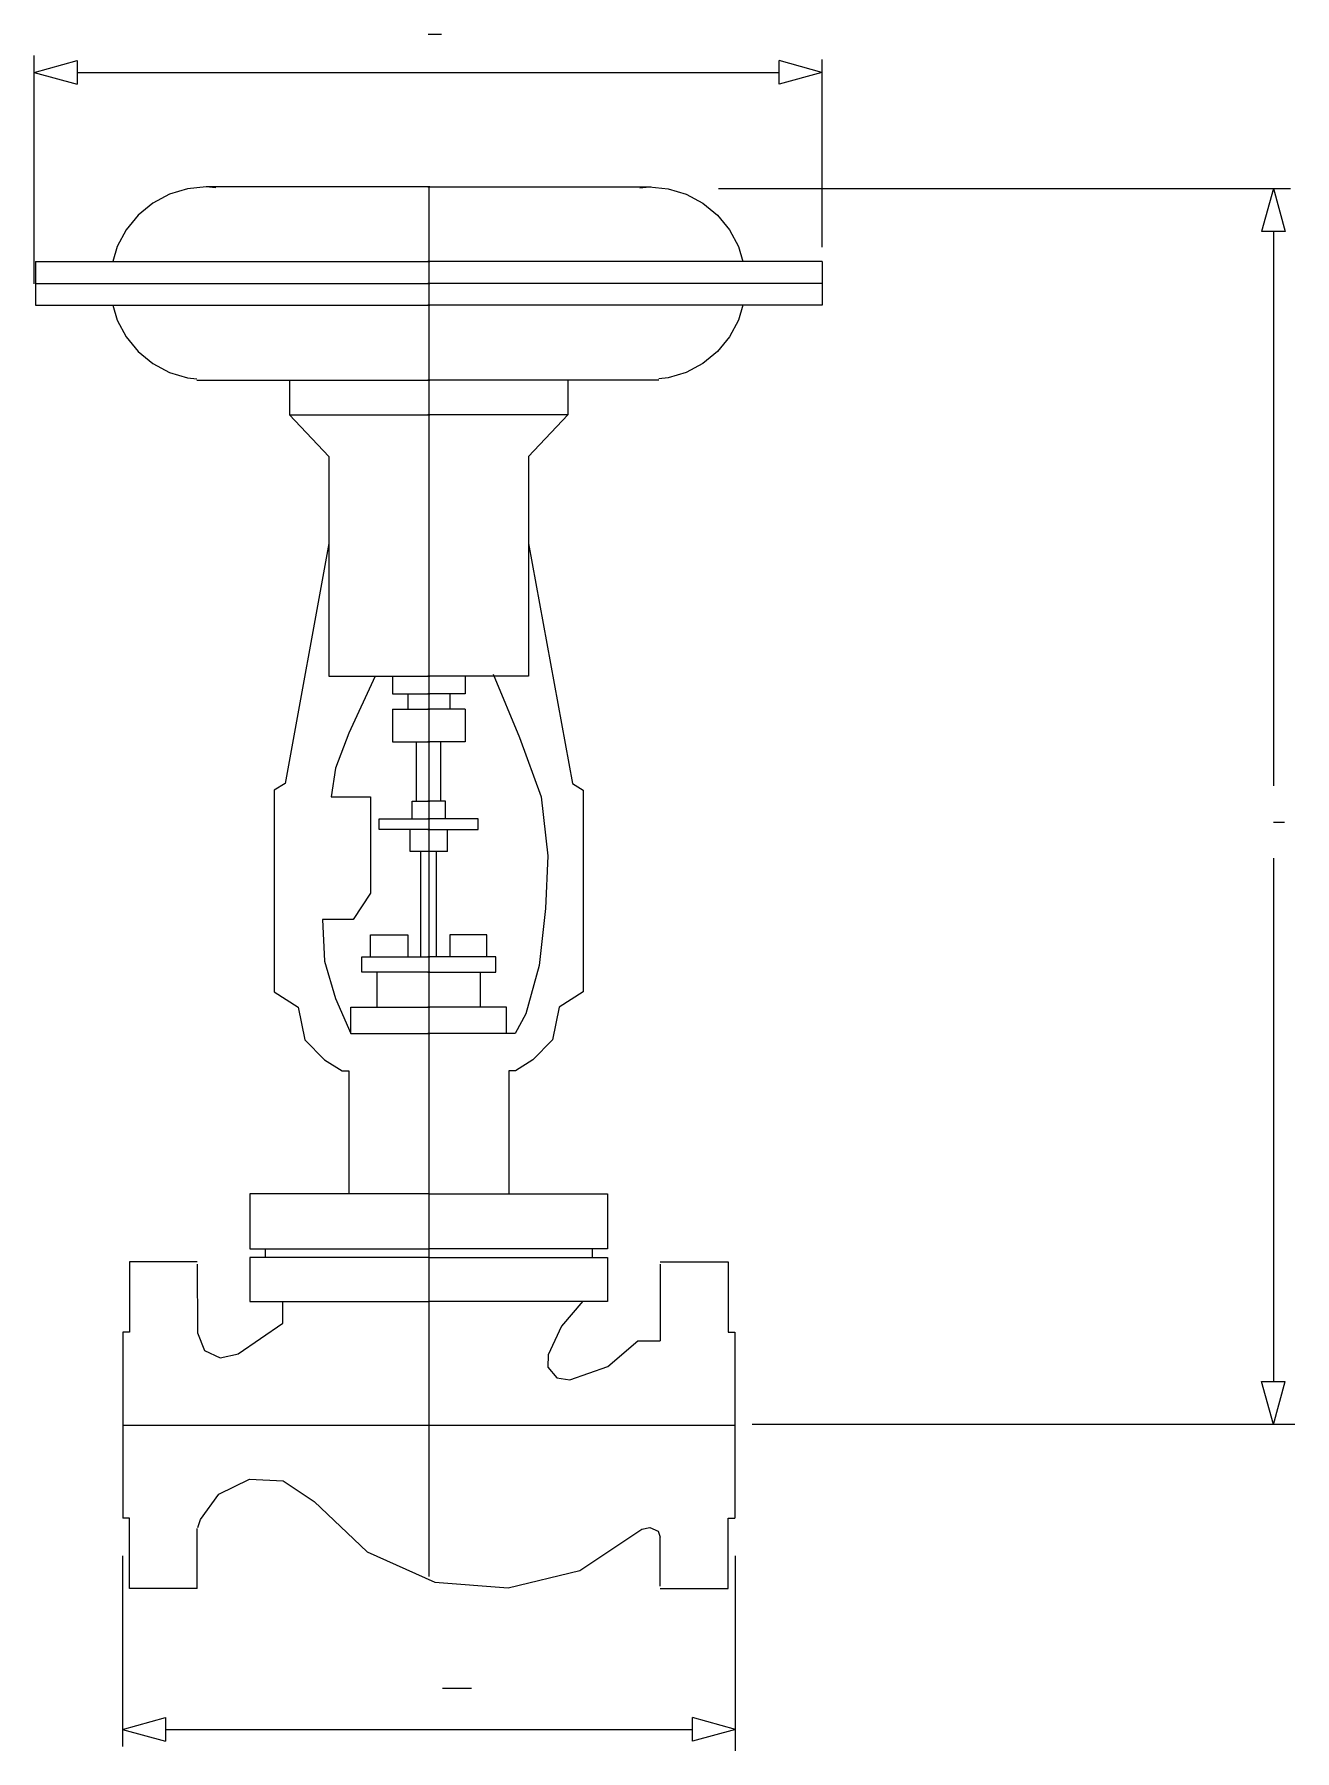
# Model space of a CAD drawing. Extents: x 701 to 1263, y 214 to 979.
import ezdxf

# ---------------------------------------------------------------- set-up
doc = ezdxf.new("R2010")
doc.units = 0
doc.header["$MEASUREMENT"] = 0
doc.layers.add('1', color=7, linetype='CONTINUOUS')

msp = doc.modelspace()

# ---------------------------------------------------------------- linework, layer by layer
at = {"layer": '1', "color": 5, "linetype": 'Continuous'}
for p, q in [((876.52, 978.78), (882.52, 978.78)), ((1253.53, 627.58), (1258.53, 627.58)), ((882.86, 241.43), (895.86, 241.43))]:
    msp.add_line(p, q, dxfattribs=at)
at = {"layer": '1', "color": 3, "linetype": 'Continuous'}
for p, q in [((700.86, 867.46), (700.86, 969.37)), ((700.86, 961.78), (720.01, 967.07)), ((720.01, 967.07), (720.01, 956.48)), ((720.01, 967.07), (720.01, 956.48)), ((1033.04, 956.48), (1033.04, 967.07)), ((1052.19, 961.78), (1033.04, 967.07)), ((1033.04, 956.48), (1033.04, 967.07)), ((1052.19, 967.48), (1052.19, 883.94)), ((700.86, 961.78), (720.01, 956.48)), ((720.01, 961.78), (1033.04, 961.78)), ((1052.19, 961.78), (1033.04, 956.48)), ((1006.06, 910.01), (1261.13, 910.01)), ((1253.53, 910.01), (1248.24, 890.86)), ((1253.53, 910.01), (1258.83, 890.86)), ((1258.83, 890.86), (1248.24, 890.86)), ((1258.83, 890.86), (1248.24, 890.86)), ((1253.53, 890.86), (1253.53, 643.73)), ((1253.53, 611.43), (1253.53, 378.1)), ((1248.24, 378.1), (1258.83, 378.1)), ((1253.53, 358.96), (1248.24, 378.1)), ((1248.24, 378.1), (1258.83, 378.1)), ((1253.53, 358.96), (1258.83, 378.1)), ((1263.03, 358.96), (1021.04, 358.96)), ((740.18, 300.35), (740.18, 215.43)), ((1013.55, 213.53), (1013.55, 300.35)), ((740.18, 223.03), (759.33, 228.33)), ((740.18, 223.03), (759.33, 217.73)), ((759.33, 228.33), (759.33, 217.73)), ((759.33, 228.33), (759.33, 217.73)), ((759.33, 223.03), (994.41, 223.03)), ((994.41, 217.73), (994.41, 228.33)), ((1013.55, 223.03), (994.41, 228.33)), ((994.41, 217.73), (994.41, 228.33)), ((1013.55, 223.03), (994.41, 217.73))]:
    msp.add_line(p, q, dxfattribs=at)
at = {"layer": '1', "color": 7, "linetype": 'Continuous'}
for p, q in [((777.56, 910.71), (769.18, 909.89)), ((781.76, 910.3), (777.56, 910.71)), ((877.22, 910.71), (777.57, 910.71)), ((876.37, 910.71), (976.03, 910.71)), ((970.98, 910.3), (975.18, 910.71)), ((975.18, 910.71), (983.56, 909.89)), ((753.68, 903.47), (747.17, 898.12)), ((761.11, 907.44), (753.68, 903.47)), ((769.18, 909.89), (761.11, 907.44)), ((983.56, 909.89), (991.63, 907.44)), ((991.63, 907.44), (999.06, 903.47)), ((999.06, 903.47), (1005.57, 898.12)), ((747.17, 898.12), (741.82, 891.61)), ((1005.57, 898.12), (1010.92, 891.61)), ((741.82, 891.61), (737.85, 884.18)), ((1010.92, 891.61), (1014.89, 884.18)), ((737.85, 884.18), (735.82, 877.49)), ((1014.89, 884.18), (1016.92, 877.49)), ((701.35, 877.49), (877.22, 877.49)), ((701.35, 877.49), (701.35, 857.95)), ((1052.25, 877.49), (876.37, 877.49)), ((1052.25, 877.49), (1052.25, 857.95)), ((701.35, 867.72), (877.22, 867.72)), ((1052.25, 867.72), (876.37, 867.72)), ((701.35, 857.95), (877.22, 857.95)), ((735.82, 857.95), (737.85, 851.27)), ((1052.25, 857.95), (876.37, 857.95)), ((1016.92, 857.95), (1014.89, 851.27)), ((737.85, 851.27), (741.82, 843.84)), ((1014.89, 851.27), (1010.92, 843.84)), ((741.82, 843.84), (747.17, 837.33)), ((1010.92, 843.84), (1005.57, 837.33)), ((747.17, 837.33), (753.68, 831.98)), ((1005.57, 837.33), (999.06, 831.98)), ((753.68, 831.98), (761.11, 828.01)), ((761.11, 828.01), (769.18, 825.56)), ((991.63, 828.01), (983.56, 825.56)), ((999.06, 831.98), (991.63, 828.01)), ((769.18, 825.56), (773.37, 825.15)), ((773.37, 824.65), (877.22, 824.65)), ((814.7, 824.65), (814.7, 809.15)), ((979.37, 824.65), (876.37, 824.65)), ((938.9, 824.65), (938.9, 809.15)), ((983.56, 825.56), (979.37, 825.15)), ((814.7, 809.15), (832.29, 790.53)), ((814.7, 809.15), (877.22, 809.07)), ((938.9, 809.15), (876.37, 809.07)), ((938.9, 809.15), (921.31, 790.53)), ((832.29, 790.53), (832.29, 692.58)), ((921.31, 790.53), (921.31, 692.58)), ((832.29, 751.72), (812.74, 644.7)), ((921.31, 751.72), (940.85, 644.7)), ((832.29, 692.58), (877.22, 692.58)), ((852.93, 692.58), (841.08, 667.18)), ((860.59, 692.58), (860.59, 684.76)), ((921.31, 692.58), (876.37, 692.58)), ((893.01, 692.58), (893.01, 684.76)), ((905.48, 693.56), (917.2, 665.22)), ((860.59, 684.76), (877.22, 684.76)), ((867.46, 684.76), (867.46, 677.92)), ((893.01, 684.76), (876.37, 684.76)), ((886.14, 684.76), (886.14, 677.92)), ((860.62, 677.92), (877.22, 677.92)), ((860.62, 677.92), (860.62, 663.27)), ((892.98, 677.92), (876.37, 677.92)), ((892.98, 677.92), (892.98, 663.27)), ((841.08, 667.18), (835.21, 651.54)), ((860.62, 663.27), (877.22, 663.27)), ((871.37, 636.89), (871.37, 663.27)), ((892.98, 663.27), (876.37, 663.27)), ((882.23, 636.89), (882.23, 663.27)), ((917.2, 665.22), (926.97, 638.84)), ((835.21, 651.54), (833.26, 638.84)), ((812.74, 644.7), (807.86, 641.77)), ((940.85, 644.7), (945.74, 641.77)), ((807.86, 641.77), (807.86, 551.88)), ((833.26, 638.84), (850.85, 638.84)), ((850.85, 638.84), (850.85, 595.85)), ((869.41, 629.07), (869.41, 636.89)), ((869.41, 636.89), (877.22, 636.89)), ((884.19, 636.89), (876.37, 636.89)), ((884.19, 629.07), (884.19, 636.89)), ((926.97, 638.84), (929.9, 612.46)), ((945.74, 641.77), (945.74, 551.88)), ((854.75, 624.19), (854.75, 629.07)), ((854.75, 629.07), (877.22, 629.07)), ((898.84, 629.07), (876.37, 629.07)), ((898.84, 624.19), (898.84, 629.07)), ((877.22, 624.19), (854.75, 624.19)), ((868.44, 614.41), (868.44, 624.19)), ((876.37, 624.19), (898.84, 624.19)), ((885.16, 614.41), (885.16, 624.19)), ((885.16, 614.41), (868.44, 614.41)), ((873.32, 567.51), (873.32, 614.41)), ((880.27, 567.51), (880.27, 614.41)), ((929.9, 612.46), (928.92, 589.01)), ((850.85, 595.85), (843.03, 584.13)), ((843.03, 584.13), (829.35, 584.13)), ((829.35, 584.13), (830.33, 565.56)), ((928.92, 589.01), (925.99, 563.61)), ((850.85, 567.51), (850.85, 577.28)), ((850.85, 577.28), (867.46, 577.28)), ((867.46, 577.28), (867.46, 567.51)), ((902.75, 577.28), (886.14, 577.28)), ((886.14, 577.28), (886.14, 567.51)), ((902.75, 567.51), (902.75, 577.28)), ((846.94, 560.68), (846.94, 567.51)), ((846.94, 567.51), (877.22, 567.51)), ((906.66, 567.51), (876.37, 567.51)), ((906.66, 560.68), (906.66, 567.51)), ((830.33, 565.56), (835.21, 548.95)), ((877.22, 560.68), (846.94, 560.68)), ((853.78, 545.05), (853.78, 560.68)), ((876.37, 560.68), (906.66, 560.68)), ((899.82, 545.05), (899.82, 560.68)), ((925.99, 563.61), (920.13, 542.11)), ((807.86, 551.88), (818.6, 545.05)), ((945.74, 551.88), (934.99, 545.05)), ((818.6, 545.05), (821.53, 530.39)), ((835.21, 548.95), (842.06, 533.32)), ((842.06, 533.32), (842.06, 545.05)), ((842.06, 545.05), (877.22, 545.05)), ((911.54, 545.05), (876.37, 545.05)), ((911.54, 533.32), (911.54, 545.05)), ((934.99, 545.05), (932.06, 530.39)), ((920.13, 542.11), (915.33, 533.32)), ((821.53, 530.39), (830.33, 521.59)), ((842.06, 533.32), (877.22, 533.32)), ((915.33, 533.32), (876.37, 533.32)), ((932.06, 530.39), (923.27, 521.59)), ((830.33, 521.59), (838.15, 516.7)), ((923.27, 521.59), (915.45, 516.7)), ((838.15, 516.7), (841.08, 516.7)), ((841.08, 516.7), (841.08, 461.74)), ((915.45, 516.7), (912.52, 516.7)), ((912.52, 516.7), (912.52, 461.74)), ((876.8, 461.74), (797.02, 461.74)), ((797.02, 461.74), (797.02, 437.31)), ((876.8, 461.74), (956.58, 461.74)), ((956.58, 461.74), (956.58, 437.31)), ((797.02, 437.31), (876.8, 437.31)), ((803.86, 437.31), (803.86, 433.41)), ((956.58, 437.31), (876.8, 437.31)), ((949.74, 437.31), (949.74, 433.41)), ((773.57, 431.46), (743.28, 431.46)), ((743.28, 431.46), (743.28, 400.19)), ((773.57, 430.48), (773.67, 399.89)), ((876.8, 433.41), (797.02, 433.41)), ((797.02, 433.41), (797.02, 413.87)), ((876.8, 433.41), (956.58, 433.41)), ((956.58, 433.41), (956.58, 413.87)), ((980.03, 431.46), (1010.32, 431.46)), ((980.03, 430.48), (980.03, 396.28)), ((1010.32, 431.46), (1010.32, 400.19)), ((797.02, 413.87), (876.8, 413.87)), ((811.67, 404.1), (811.67, 413.87)), ((956.58, 413.87), (876.8, 413.87)), ((945.5, 413.89), (935.94, 402.87)), ((743.28, 400.19), (740.35, 400.19)), ((740.35, 400.19), (740.35, 317.14)), ((773.67, 399.89), (776.82, 391.91)), ((791.78, 390.49), (811.67, 404.1)), ((935.94, 402.87), (930.07, 390.02)), ((1010.32, 400.19), (1013.25, 400.19)), ((1013.25, 400.19), (1013.25, 317.14)), ((776.82, 391.91), (783.78, 388.71)), ((783.78, 388.71), (791.95, 390.48)), ((956.62, 384.77), (969.98, 396.29)), ((970.06, 396.28), (980.03, 396.28)), ((930.07, 390.02), (929.97, 384.46)), ((929.97, 384.46), (933.96, 379.81)), ((939.73, 378.85), (956.62, 384.77)), ((933.96, 379.81), (939.73, 378.85)), ((783.21, 327.93), (796.8, 334.6)), ((796.8, 334.6), (811.89, 333.84)), ((811.89, 333.84), (825.73, 324.66)), ((775.04, 316.62), (783.21, 327.93)), ((825.73, 324.66), (849.38, 302.16)), ((743.28, 317.14), (740.35, 317.14)), ((743.28, 285.87), (743.28, 317.14)), ((773.78, 312.97), (775.04, 316.62)), ((1010.32, 285.87), (1010.32, 317.14)), ((1010.32, 317.14), (1013.25, 317.14)), ((773.57, 285.87), (773.57, 312.63)), ((944.22, 293.86), (971.77, 312.22)), ((971.77, 312.22), (975.42, 313.1)), ((975.42, 313.1), (979.07, 311.46)), ((979.07, 311.46), (980.07, 308.7)), ((980.03, 286.85), (980.03, 308.75)), ((849.38, 302.16), (879.44, 288.71)), ((912.27, 286.07), (944.22, 293.86)), ((773.57, 285.87), (743.28, 285.87)), ((879.44, 288.71), (912.27, 286.07)), ((980.03, 285.87), (1010.32, 285.87))]:
    msp.add_line(p, q, dxfattribs=at)
at = {"layer": '1', "color": 4, "linetype": 'Continuous'}
for p, q in [((876.8, 910.71), (876.8, 291.16)), ((740.35, 358.67), (1013.25, 358.67))]:
    msp.add_line(p, q, dxfattribs=at)

doc.saveas('drawing.dxf')
